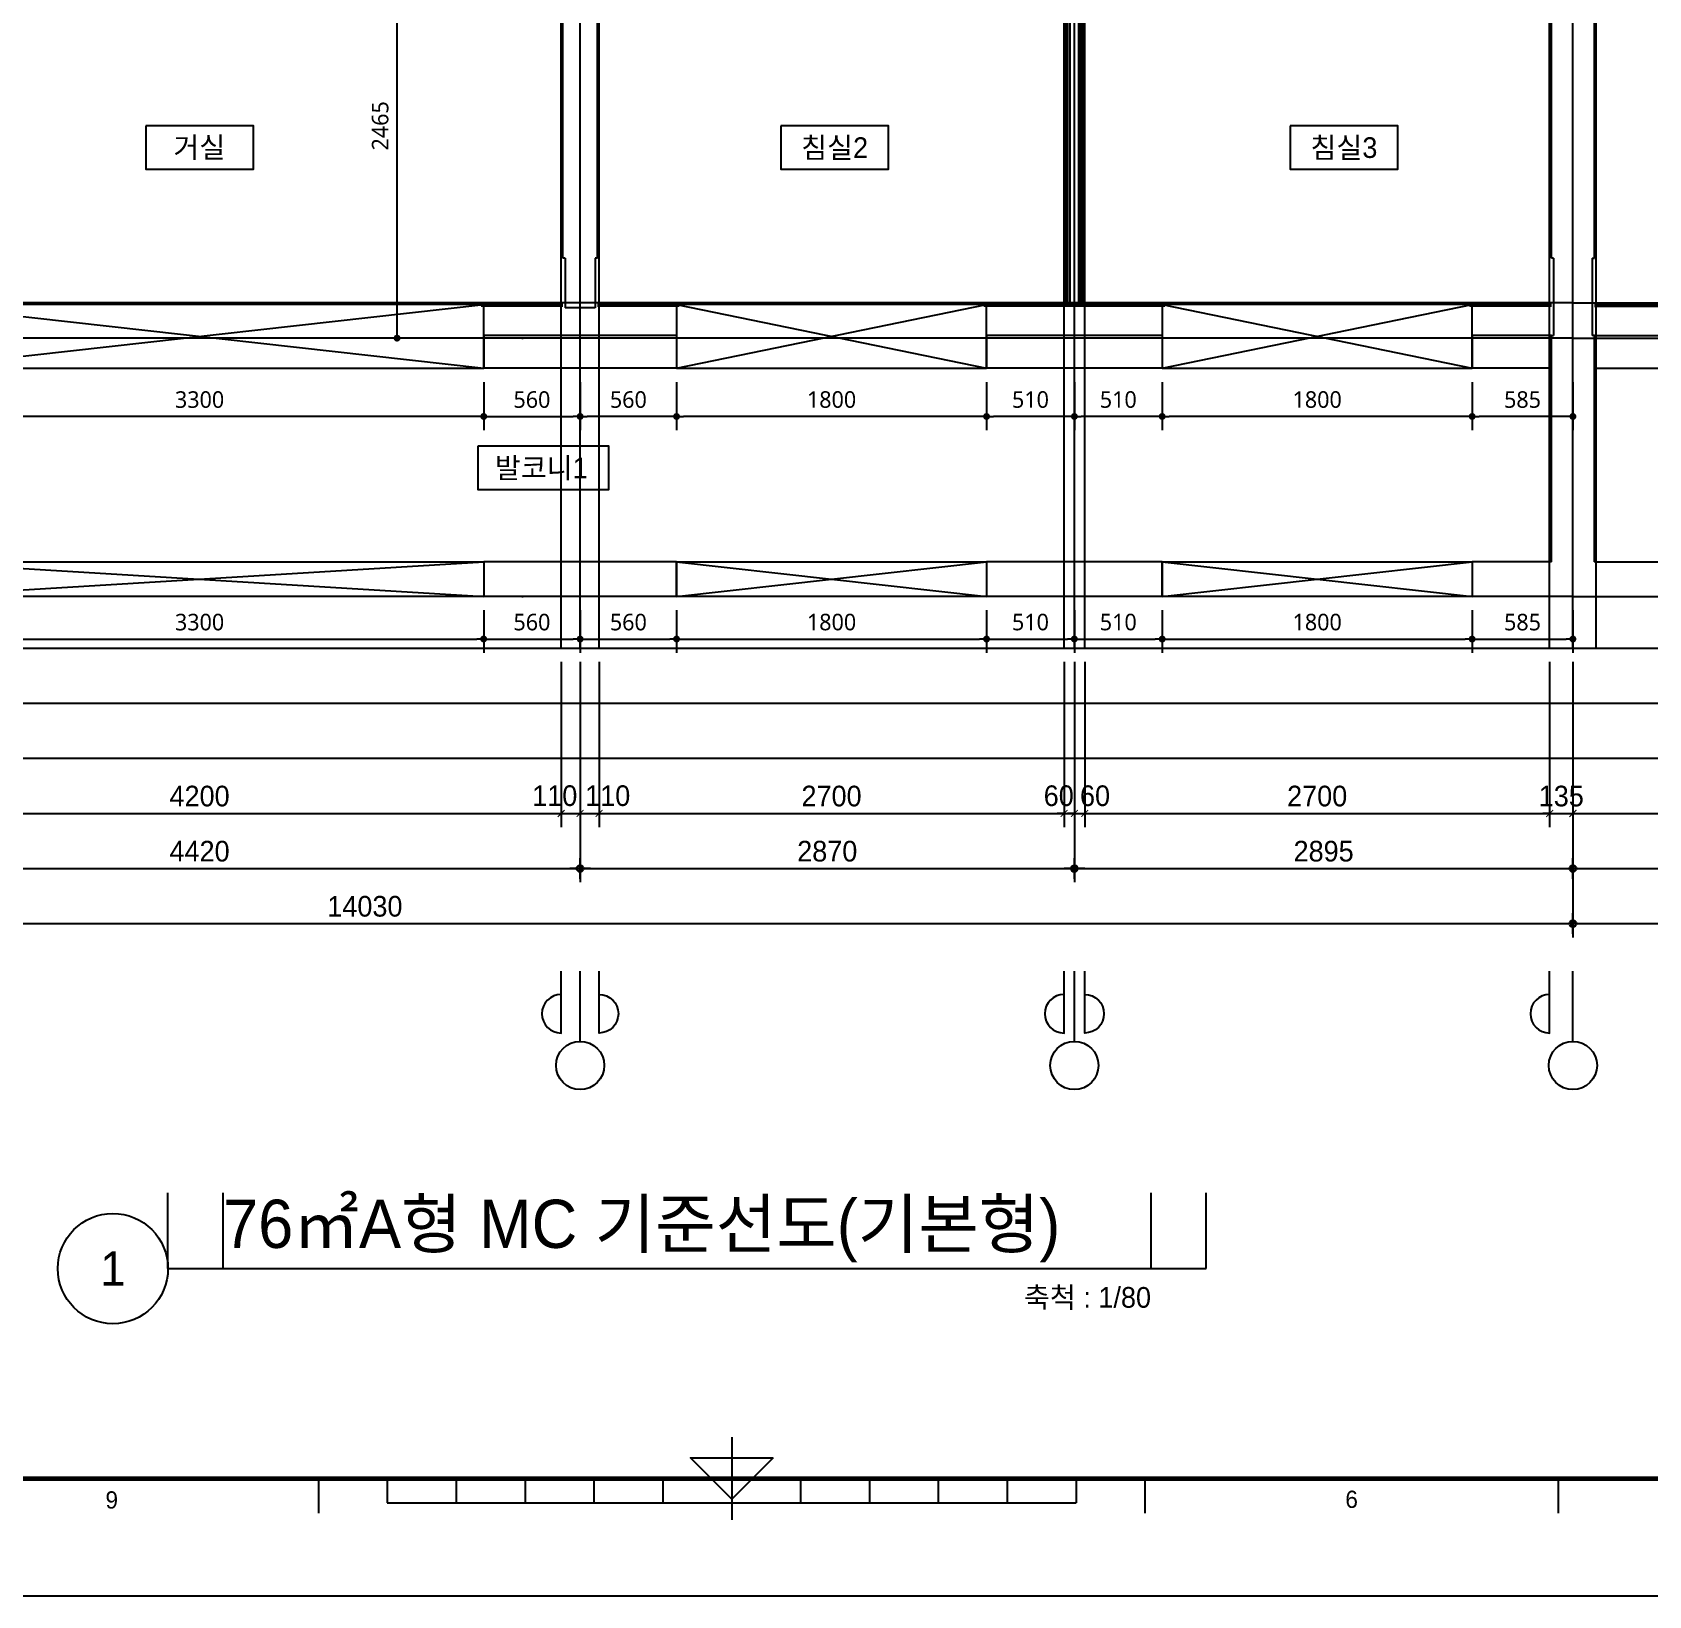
# Model space of a CAD drawing. Header units: millimetres. Extents: x 0 to 92204, y -190080 to 23760.
# Drawn here: x 12779 to 22165, y 0 to 9078 of the extents above; entities that cross this region are included whole.
import ezdxf
from ezdxf.enums import TextEntityAlignment as Align
from ezdxf.xclip import XClip

# ---------------------------------------------------------------- set-up
doc = ezdxf.new("R2010")
doc.units = ezdxf.units.MM
doc.header["$LTSCALE"] = 100
doc.header["$XCLIPFRAME"] = 0
doc.linetypes.add('AUDIT_D_220706163347-0', pattern=[0])
doc.linetypes.add('CEN', pattern=[62, 60, -1, 0, -1])
doc.layers.get('defpoints').update_dxf_attribs({"color": 139})
for name, color, linetype in [('A-치수', 7, 'AUDIT_D_220706163347-0'), ('AA-BORD-FORM', 7, 'Continuous'), ('AA-BORD-TEXT', 3, 'Continuous'), ('AA-XXXX-DIMS', 7, 'Continuous'), ('AA-XXXX-SYMB', 7, 'Continuous'), ('AA-XXXX-TEXT', 3, 'Continuous'), ('CEN_CON', 1, 'CEN'), ('CEN_WALL', 12, 'CEN'), ('CONC', 2, 'Continuous'), ('DIM', 7, 'AUDIT_D_220706163347-0'), ('ELE3_CON', 7, 'Continuous'), ('MC', 135, 'Continuous'), ('WAL', 3, 'Continuous'), ('WAL_DRY', 7, 'Continuous'), ('실명', 3, 'AUDIT_D_220706163347-0'), ('실명박스', 7, 'AUDIT_D_220706163347-0'), ('창호-open', 4, 'Continuous')]:
    doc.layers.add(name, color=color, linetype=linetype)
doc.layers.add('Defpoint', color=135, linetype='Continuous', plot=False)
doc.styles.add('HAUD01', font='Dotum.ttf')
doc.styles.add('맑은 고딕', font='malgun.ttf')
doc.styles.add('맑은고딕', font='malgun.ttf', dxfattribs={"width": 0.9})
doc.dimstyles.new('DIM_40', dxfattribs={"dimscale": 40, "dimtxt": 3, "dimasz": 1, "dimexe": 2, "dimexo": 2, "dimgap": 1, "dimtad": 1, "dimdec": 0, "dimzin": 0, "dimdsep": 46, "dimtxsty": '맑은고딕', "dimblk1": 'DIMDOT', "dimblk2": 'DIMDOT', "dimsah": 1, "dimcen": 0.09, "dimdle": 2, "dimclrd": 7, "dimclre": 7, "dimclrt": 3, "dimadec": 0, "dimazin": 0, "dimtfac": 1, "dimtdec": 0, "dimtix": 1, "dimtmove": 2, "dimatfit": 3, "dimldrblk": 'DIMDOT', "dimfxl": 2, "dimtolj": 1, "dimtzin": 0, "dimarcsym": 0})
doc.dimstyles.new('MCDIM_40', dxfattribs={"dimscale": 40, "dimtxt": 3, "dimasz": 1, "dimexe": 2, "dimexo": 2, "dimgap": 1, "dimtad": 1, "dimdec": 0, "dimzin": 0, "dimdsep": 46, "dimtxsty": '맑은고딕', "dimblk1": 'ARCHTICK', "dimblk2": 'ARCHTICK', "dimsah": 1, "dimcen": 0.09, "dimdle": 2, "dimclrd": 7, "dimclre": 7, "dimclrt": 3, "dimadec": 0, "dimazin": 0, "dimtfac": 1, "dimtdec": 0, "dimtix": 1, "dimtmove": 2, "dimatfit": 3, "dimldrblk": 'ARCHTICK', "dimfxl": 1, "dimtolj": 1, "dimtzin": 0, "dimarcsym": 0})
doc.dimstyles.new('NDIM40-in', dxfattribs={"dimscale": 40, "dimtxt": 2.4, "dimasz": 1, "dimexe": 2, "dimexo": 2, "dimgap": 1.2, "dimtad": 1, "dimdec": 0, "dimrnd": 0.25, "dimzin": 0, "dimdsep": 46, "dimtxsty": '맑은 고딕', "dimblk": 'DOT', "dimcen": 5, "dimclrd": 256, "dimclre": 256, "dimclrt": 3, "dimadec": 0, "dimazin": 0, "dimtfac": 1, "dimtdec": 0, "dimtix": 1, "dimtmove": 2, "dimatfit": 1, "dimldrblk": 'DIMDOT', "dimfxl": 0, "dimtolj": 1, "dimtzin": 0, "dimarcsym": 0})

# ---------------------------------------------------------------- blocks, each defined once
blk = doc.blocks.new('U-76A(기본)', base_point=(206307.1, 38575.4))
at = {"layer": 'CEN_CON'}
for p, q in [((206307.1, 38275.4), (206307.1, 45600.4)), ((212072.1, 38275.4), (212072.1, 42700.4)), ((206307.1, 38575.4), (220942.1, 38575.4))]:
    blk.add_line(p, q, dxfattribs=at)
at = {"layer": 'CEN_WALL'}
for p, q in [((209202.1, 38275.4), (209202.1, 42700.4)), ((206307.1, 40075.4), (216702.1, 40075.4))]:
    blk.add_line(p, q, dxfattribs=at)
at = {"layer": 'CONC'}
for p, q in [((211972.1, 40540.4), (211972.1, 42590.4)), ((212172.1, 40540.4), (212172.1, 42590.4)), ((206432.1, 40540.4), (206432.1, 42490.4)), ((206419.1, 40540.4), (206419.1, 40090.4)), ((206419.1, 40540.4), (206432.1, 40540.4)), ((211972.1, 40540.4), (211985.1, 40540.4)), ((211985.1, 40540.4), (211985.1, 40250.4)), ((212159.1, 40540.4), (212159.1, 40250.4)), ((212159.1, 40540.4), (212172.1, 40540.4)), ((211985.1, 40250.4), (212159.1, 40250.4)), ((206432.1, 40090.4), (206419.1, 40090.4)), ((206432.1, 38775.4), (206432.1, 40090.4)), ((206432.1, 38775.4), (206892.1, 38775.4)), ((206892.1, 38775.4), (206892.1, 38575.4)), ((208692.1, 38775.4), (209712.1, 38775.4)), ((208692.1, 38775.4), (208692.1, 38575.4)), ((209712.1, 38775.4), (209712.1, 38575.4)), ((211512.1, 38775.4), (212632.1, 38775.4)), ((211512.1, 38775.4), (211512.1, 38575.4)), ((212632.1, 38775.4), (212632.1, 38575.4)), ((206307.1, 38575.4), (206892.1, 38575.4)), ((208692.1, 38575.4), (209712.1, 38575.4)), ((211512.1, 38575.4), (212632.1, 38575.4))]:
    blk.add_line(p, q, dxfattribs=at)
at = {"layer": 'ELE3_CON'}
for p, q in [((208692.1, 38775.4), (206892.1, 38775.4)), ((211512.1, 38775.4), (209712.1, 38775.4)), ((215932.1, 38775.4), (212632.1, 38775.4))]:
    blk.add_line(p, q, dxfattribs=at)
at = {"layer": 'MC'}
for p, q in [((206442.1, 38275.4), (206442.1, 42840.4)), ((209142.1, 38275.4), (209142.1, 42700.4)), ((209262.1, 38275.4), (209262.1, 42700.4)), ((211962.1, 38275.4), (211962.1, 42700.4)), ((212182.1, 38275.4), (212182.1, 42700.4)), ((206307.1, 40280.4), (216702.1, 40280.4))]:
    blk.add_line(p, q, dxfattribs=at)
at = {"layer": 'WAL'}
for p, q in [((206432.1, 40090.4), (206892.1, 40090.4)), ((206892.1, 40090.4), (206892.1, 39900.4)), ((208692.1, 40090.4), (209712.1, 40090.4)), ((208692.1, 40090.4), (208692.1, 39900.4)), ((209712.1, 40090.4), (209712.1, 39900.4)), ((211512.1, 40090.4), (212632.1, 40090.4)), ((211512.1, 40090.4), (211512.1, 39900.4)), ((212632.1, 40090.4), (212632.1, 39900.4)), ((206432.1, 39900.4), (206892.1, 39900.4)), ((208692.1, 39900.4), (209712.1, 39900.4)), ((211512.1, 39900.4), (212632.1, 39900.4))]:
    blk.add_line(p, q, dxfattribs=at)
at = {"layer": 'WAL_DRY'}
for p, q in [((209152.1, 40270.4), (209152.1, 42590.4)), ((209164.6, 40270.4), (209164.6, 42577.9)), ((209177.1, 40270.4), (209177.1, 42565.4)), ((209227.1, 40270.4), (209227.1, 42565.4)), ((209239.6, 40270.4), (209239.6, 42577.9)), ((209252.1, 40270.4), (209252.1, 42590.4)), ((206432.1, 40270.4), (206907.1, 40270.4)), ((208677.1, 40270.4), (209727.1, 40270.4)), ((211497.1, 40270.4), (211972.1, 40270.4)), ((212172.1, 40270.4), (212647.1, 40270.4)), ((206432.1, 40260.4), (206907.1, 40260.4)), ((208677.1, 40260.4), (209727.1, 40260.4)), ((211497.1, 40260.4), (211972.1, 40260.4)), ((212172.1, 40260.4), (212647.1, 40260.4))]:
    blk.add_line(p, q, dxfattribs=at)
blk = doc.blocks.new('DIMDOT')
at = {"layer": 'AA-XXXX-DIMS'}
for p, q in [((-1.5, 0), (1.5, 0)), ((0, -1.5), (0, 1.5))]:
    blk.add_line(p, q, dxfattribs=at)
for radius in [0.5, 0.25]:
    blk.add_circle((0, 0), radius, dxfattribs=at)
blk = doc.blocks.new('*D2886')
at = {"layer": 'defpoints', "color": 0, "transparency": 16777216}
for p in [(7695, -18257.9), (21725, -18257.9), (21725, -19857.9)]:
    blk.add_point(p, dxfattribs=at)
at = {"layer": 'DIM', "color": 7, "lineweight": -2, "transparency": 16777216}
for p, q in [((7695, -18337.9), (7695, -19937.9)), ((21725, -18337.9), (21725, -19937.9)), ((7735, -19857.9), (21685, -19857.9))]:
    blk.add_line(p, q, dxfattribs=at)
at = {"layer": 'DIM', "color": 7, "lineweight": -2, "transparency": 16777216, "xscale": 40, "yscale": 40, "zscale": 40, "rotation": 180}
blk.add_blockref('DIMDOT', (7695, -19857.9), dxfattribs=at)
at = {"layer": 'DIM', "color": 7, "lineweight": -2, "transparency": 16777216, "xscale": 40, "yscale": 40, "zscale": 40}
blk.add_blockref('DIMDOT', (21725, -19857.9), dxfattribs=at)
at = {"layer": 'DIM', "color": 3, "transparency": 16777216, "insert": (14710, -19757.8), "char_height": 120, "attachment_point": 5, "style": 'HAUD01'}
blk.add_mtext('\\A1;14030', dxfattribs=at)
blk = doc.blocks.new('*D2888')
at = {"layer": 'defpoints', "color": 0, "transparency": 16777216}
for p in [(11540, -18257.9), (15960, -18257.9), (15960, -19537.9)]:
    blk.add_point(p, dxfattribs=at)
at = {"layer": 'DIM', "color": 7, "lineweight": -2, "transparency": 16777216}
for p, q in [((11540, -18337.9), (11540, -19617.9)), ((15960, -18337.9), (15960, -19617.9)), ((11580, -19537.9), (15920, -19537.9))]:
    blk.add_line(p, q, dxfattribs=at)
at = {"layer": 'DIM', "color": 7, "lineweight": -2, "transparency": 16777216, "xscale": 40, "yscale": 40, "zscale": 40, "rotation": 180}
blk.add_blockref('DIMDOT', (11540, -19537.9), dxfattribs=at)
at = {"layer": 'DIM', "color": 7, "lineweight": -2, "transparency": 16777216, "xscale": 40, "yscale": 40, "zscale": 40}
blk.add_blockref('DIMDOT', (15960, -19537.9), dxfattribs=at)
at = {"layer": 'DIM', "color": 3, "transparency": 16777216, "insert": (13750, -19437.8), "char_height": 120, "attachment_point": 5, "style": 'HAUD01'}
blk.add_mtext('\\A1;4420', dxfattribs=at)
blk = doc.blocks.new('*D2889')
at = {"layer": 'defpoints', "color": 0, "transparency": 16777216}
for p in [(15960, -18257.9), (18830, -18257.9), (18830, -19537.9)]:
    blk.add_point(p, dxfattribs=at)
at = {"layer": 'DIM', "color": 7, "lineweight": -2, "transparency": 16777216}
for p, q in [((15960, -18337.9), (15960, -19617.9)), ((18830, -18337.9), (18830, -19617.9)), ((16000, -19537.9), (18790, -19537.9))]:
    blk.add_line(p, q, dxfattribs=at)
at = {"layer": 'DIM', "color": 7, "lineweight": -2, "transparency": 16777216, "xscale": 40, "yscale": 40, "zscale": 40, "rotation": 180}
blk.add_blockref('DIMDOT', (15960, -19537.9), dxfattribs=at)
at = {"layer": 'DIM', "color": 7, "lineweight": -2, "transparency": 16777216, "xscale": 40, "yscale": 40, "zscale": 40}
blk.add_blockref('DIMDOT', (18830, -19537.9), dxfattribs=at)
at = {"layer": 'DIM', "color": 3, "transparency": 16777216, "insert": (17395, -19437.8), "char_height": 120, "attachment_point": 5, "style": 'HAUD01'}
blk.add_mtext('\\A1;2870', dxfattribs=at)
blk = doc.blocks.new('*D2890')
at = {"layer": 'defpoints', "color": 0, "transparency": 16777216}
for p in [(18830, -18257.9), (21725, -18257.9), (21725, -19537.9)]:
    blk.add_point(p, dxfattribs=at)
at = {"layer": 'DIM', "color": 7, "lineweight": -2, "transparency": 16777216}
for p, q in [((18830, -18337.9), (18830, -19617.9)), ((21725, -18337.9), (21725, -19617.9)), ((18870, -19537.9), (21685, -19537.9))]:
    blk.add_line(p, q, dxfattribs=at)
at = {"layer": 'DIM', "color": 7, "lineweight": -2, "transparency": 16777216, "xscale": 40, "yscale": 40, "zscale": 40, "rotation": 180}
blk.add_blockref('DIMDOT', (18830, -19537.9), dxfattribs=at)
at = {"layer": 'DIM', "color": 7, "lineweight": -2, "transparency": 16777216, "xscale": 40, "yscale": 40, "zscale": 40}
blk.add_blockref('DIMDOT', (21725, -19537.9), dxfattribs=at)
at = {"layer": 'DIM', "color": 3, "transparency": 16777216, "insert": (20277.5, -19437.8), "char_height": 120, "attachment_point": 5, "style": 'HAUD01'}
blk.add_mtext('\\A1;2895', dxfattribs=at)
blk = doc.blocks.new('_ArchTick')
at = {"color": 0, "linetype": 'ByBlock', "const_width": 0.15}
blk.add_lwpolyline([(-0.5, -0.5), (0.5, 0.5)], dxfattribs=at)
blk = doc.blocks.new('*D2895')
at = {"layer": 'defpoints', "color": 0, "transparency": 16777216}
for p in [(11650, -18257.9), (15850, -18257.9), (15850, -19217.9)]:
    blk.add_point(p, dxfattribs=at)
at = {"layer": 'DIM', "color": 7, "lineweight": -2, "transparency": 16777216}
for p, q in [((11650, -18337.9), (11650, -19297.9)), ((15850, -18337.9), (15850, -19297.9)), ((11570, -19217.9), (15930, -19217.9))]:
    blk.add_line(p, q, dxfattribs=at)
at = {"layer": 'DIM', "color": 7, "lineweight": -2, "transparency": 16777216, "xscale": 40, "yscale": 40, "zscale": 40, "rotation": 180}
blk.add_blockref('_ArchTick', (11650, -19217.9), dxfattribs=at)
at = {"layer": 'DIM', "color": 7, "lineweight": -2, "transparency": 16777216, "xscale": 40, "yscale": 40, "zscale": 40}
blk.add_blockref('_ArchTick', (15850, -19217.9), dxfattribs=at)
at = {"layer": 'DIM', "color": 3, "transparency": 16777216, "insert": (13750, -19117.8), "char_height": 120, "attachment_point": 5, "style": 'HAUD01'}
blk.add_mtext('\\A1;4200', dxfattribs=at)
blk = doc.blocks.new('*D2896')
at = {"layer": 'defpoints', "color": 0, "transparency": 16777216}
for p in [(15850, -18257.9), (15960, -18257.9), (15960, -19217.9)]:
    blk.add_point(p, dxfattribs=at)
at = {"layer": 'DIM', "color": 7, "lineweight": -2, "transparency": 16777216}
for p, q in [((15850, -18337.9), (15850, -19297.9)), ((15960, -18337.9), (15960, -19297.9)), ((15770, -19217.9), (16040, -19217.9))]:
    blk.add_line(p, q, dxfattribs=at)
at = {"layer": 'DIM', "color": 7, "lineweight": -2, "transparency": 16777216, "xscale": 40, "yscale": 40, "zscale": 40, "rotation": 180}
blk.add_blockref('_ArchTick', (15850, -19217.9), dxfattribs=at)
at = {"layer": 'DIM', "color": 7, "lineweight": -2, "transparency": 16777216, "xscale": 40, "yscale": 40, "zscale": 40}
blk.add_blockref('_ArchTick', (15960, -19217.9), dxfattribs=at)
at = {"layer": 'DIM', "color": 3, "transparency": 16777216, "insert": (15812.7, -19115.6), "char_height": 120, "attachment_point": 5, "style": 'HAUD01'}
blk.add_mtext('\\A1;110', dxfattribs=at)
blk = doc.blocks.new('*D2897')
at = {"layer": 'defpoints', "color": 0, "transparency": 16777216}
for p in [(15960, -18257.9), (16070, -18257.9), (16070, -19217.9)]:
    blk.add_point(p, dxfattribs=at)
at = {"layer": 'DIM', "color": 7, "lineweight": -2, "transparency": 16777216}
for p, q in [((15960, -18337.9), (15960, -19297.9)), ((16070, -18337.9), (16070, -19297.9)), ((15880, -19217.9), (16150, -19217.9))]:
    blk.add_line(p, q, dxfattribs=at)
at = {"layer": 'DIM', "color": 7, "lineweight": -2, "transparency": 16777216, "xscale": 40, "yscale": 40, "zscale": 40, "rotation": 180}
blk.add_blockref('_ArchTick', (15960, -19217.9), dxfattribs=at)
at = {"layer": 'DIM', "color": 7, "lineweight": -2, "transparency": 16777216, "xscale": 40, "yscale": 40, "zscale": 40}
blk.add_blockref('_ArchTick', (16070, -19217.9), dxfattribs=at)
at = {"layer": 'DIM', "color": 3, "transparency": 16777216, "insert": (16120.1, -19115.6), "char_height": 120, "attachment_point": 5, "style": 'HAUD01'}
blk.add_mtext('\\A1;110', dxfattribs=at)
blk = doc.blocks.new('*D2898')
at = {"layer": 'defpoints', "color": 0, "transparency": 16777216}
for p in [(16070, -18257.9), (18770, -18257.9), (18770, -19217.9)]:
    blk.add_point(p, dxfattribs=at)
at = {"layer": 'DIM', "color": 7, "lineweight": -2, "transparency": 16777216}
for p, q in [((16070, -18337.9), (16070, -19297.9)), ((18770, -18337.9), (18770, -19297.9)), ((15990, -19217.9), (18850, -19217.9))]:
    blk.add_line(p, q, dxfattribs=at)
at = {"layer": 'DIM', "color": 7, "lineweight": -2, "transparency": 16777216, "xscale": 40, "yscale": 40, "zscale": 40, "rotation": 180}
blk.add_blockref('_ArchTick', (16070, -19217.9), dxfattribs=at)
at = {"layer": 'DIM', "color": 7, "lineweight": -2, "transparency": 16777216, "xscale": 40, "yscale": 40, "zscale": 40}
blk.add_blockref('_ArchTick', (18770, -19217.9), dxfattribs=at)
at = {"layer": 'DIM', "color": 3, "transparency": 16777216, "insert": (17420, -19117.8), "char_height": 120, "attachment_point": 5, "style": 'HAUD01'}
blk.add_mtext('\\A1;2700', dxfattribs=at)
blk = doc.blocks.new('*D2899')
at = {"layer": 'defpoints', "color": 0, "transparency": 16777216}
for p in [(18770, -18257.9), (18830, -18257.9), (18830, -19217.9)]:
    blk.add_point(p, dxfattribs=at)
at = {"layer": 'DIM', "color": 7, "lineweight": -2, "transparency": 16777216}
for p, q in [((18770, -18337.9), (18770, -19297.9)), ((18830, -18337.9), (18830, -19297.9)), ((18770, -19217.9), (18730, -19217.9)), ((18770, -19217.9), (18830, -19217.9)), ((18830, -19217.9), (18870, -19217.9))]:
    blk.add_line(p, q, dxfattribs=at)
at = {"layer": 'DIM', "color": 7, "lineweight": -2, "transparency": 16777216, "xscale": 40, "yscale": 40, "zscale": 40}
blk.add_blockref('_ArchTick', (18770, -19217.9), dxfattribs=at)
at = {"layer": 'DIM', "color": 7, "lineweight": -2, "transparency": 16777216, "xscale": 40, "yscale": 40, "zscale": 40, "rotation": 180}
blk.add_blockref('_ArchTick', (18830, -19217.9), dxfattribs=at)
at = {"layer": 'DIM', "color": 3, "transparency": 16777216, "insert": (18739.3, -19115.9), "char_height": 120, "attachment_point": 5, "style": 'HAUD01'}
blk.add_mtext('\\A1;60', dxfattribs=at)
blk = doc.blocks.new('*D2900')
at = {"layer": 'defpoints', "color": 0, "transparency": 16777216}
for p in [(18830, -18257.9), (18890, -18257.9), (18890, -19217.9)]:
    blk.add_point(p, dxfattribs=at)
at = {"layer": 'DIM', "color": 7, "lineweight": -2, "transparency": 16777216}
for p, q in [((18830, -18337.9), (18830, -19297.9)), ((18890, -18337.9), (18890, -19297.9)), ((18830, -19217.9), (18790, -19217.9)), ((18830, -19217.9), (18890, -19217.9)), ((18890, -19217.9), (18930, -19217.9))]:
    blk.add_line(p, q, dxfattribs=at)
at = {"layer": 'DIM', "color": 7, "lineweight": -2, "transparency": 16777216, "xscale": 40, "yscale": 40, "zscale": 40}
blk.add_blockref('_ArchTick', (18830, -19217.9), dxfattribs=at)
at = {"layer": 'DIM', "color": 7, "lineweight": -2, "transparency": 16777216, "xscale": 40, "yscale": 40, "zscale": 40, "rotation": 180}
blk.add_blockref('_ArchTick', (18890, -19217.9), dxfattribs=at)
at = {"layer": 'DIM', "color": 3, "transparency": 16777216, "insert": (18950.1, -19115.9), "char_height": 120, "attachment_point": 5, "style": 'HAUD01'}
blk.add_mtext('\\A1;60', dxfattribs=at)
blk = doc.blocks.new('*D2901')
at = {"layer": 'defpoints', "color": 0, "transparency": 16777216}
for p in [(18890, -18257.9), (21590, -18257.9), (21590, -19217.9)]:
    blk.add_point(p, dxfattribs=at)
at = {"layer": 'DIM', "color": 7, "lineweight": -2, "transparency": 16777216}
for p, q in [((18890, -18337.9), (18890, -19297.9)), ((21590, -18337.9), (21590, -19297.9)), ((18810, -19217.9), (21670, -19217.9))]:
    blk.add_line(p, q, dxfattribs=at)
at = {"layer": 'DIM', "color": 7, "lineweight": -2, "transparency": 16777216, "xscale": 40, "yscale": 40, "zscale": 40, "rotation": 180}
blk.add_blockref('_ArchTick', (18890, -19217.9), dxfattribs=at)
at = {"layer": 'DIM', "color": 7, "lineweight": -2, "transparency": 16777216, "xscale": 40, "yscale": 40, "zscale": 40}
blk.add_blockref('_ArchTick', (21590, -19217.9), dxfattribs=at)
at = {"layer": 'DIM', "color": 3, "transparency": 16777216, "insert": (20240, -19117.8), "char_height": 120, "attachment_point": 5, "style": 'HAUD01'}
blk.add_mtext('\\A1;2700', dxfattribs=at)
blk = doc.blocks.new('*D2902')
at = {"layer": 'defpoints', "color": 0, "transparency": 16777216}
for p in [(21590, -18257.9), (21725, -18257.9), (21725, -19217.9)]:
    blk.add_point(p, dxfattribs=at)
at = {"layer": 'DIM', "color": 7, "lineweight": -2, "transparency": 16777216}
for p, q in [((21590, -18337.9), (21590, -19297.9)), ((21725, -18337.9), (21725, -19297.9)), ((21590, -19217.9), (21550, -19217.9)), ((21590, -19217.9), (21725, -19217.9)), ((21725, -19217.9), (21765, -19217.9))]:
    blk.add_line(p, q, dxfattribs=at)
at = {"layer": 'DIM', "color": 7, "lineweight": -2, "transparency": 16777216, "xscale": 40, "yscale": 40, "zscale": 40}
blk.add_blockref('_ArchTick', (21590, -19217.9), dxfattribs=at)
at = {"layer": 'DIM', "color": 7, "lineweight": -2, "transparency": 16777216, "xscale": 40, "yscale": 40, "zscale": 40, "rotation": 180}
blk.add_blockref('_ArchTick', (21725, -19217.9), dxfattribs=at)
at = {"layer": 'DIM', "color": 3, "transparency": 16777216, "insert": (21657.5, -19117.8), "char_height": 120, "attachment_point": 5, "style": 'HAUD01'}
blk.add_mtext('\\A1;135', dxfattribs=at)
blk = doc.blocks.new('중심')
at = {"layer": 'DIM'}
blk.add_line((-350, 0), (0, 0), dxfattribs=at)
blk.add_circle((-470, 0), 120, dxfattribs=at)
blk = doc.blocks.new('XR-FORM 청주월명')
at = {"layer": 'AA-BORD-FORM', "color": 2}
for p, q in [((421, 23), (421, 11)), ((361, 17), (361, 12)), ((371, 17), (371, 13.5)), ((381, 17), (381, 13.5)), ((391, 17), (391, 13.5)), ((401, 17), (401, 13.5)), ((411, 17), (411, 13.5)), ((431, 17), (431, 13.5)), ((441, 17), (441, 13.5)), ((451, 17), (451, 13.5)), ((461, 17), (461, 13.5)), ((471, 17), (471, 13.5)), ((481, 17), (481, 12)), ((541, 17), (541, 12)), ((371, 13.5), (471, 13.5))]:
    blk.add_line(p, q, dxfattribs=at)
at = {"layer": 'AA-BORD-FORM', "color": 1}
blk.add_lwpolyline([(0, 0), (841, 0), (841, 594), (0, 594)], close=True, dxfattribs=at)
at = {"layer": 'AA-BORD-FORM', "color": 2, "const_width": 0.682}
blk.add_lwpolyline([(21, 17), (21, 577), (821, 577), (821, 17)], close=True, dxfattribs=at)
at = {"layer": 'AA-BORD-FORM', "color": 2}
blk.add_lwpolyline([(427, 20), (421, 14), (415, 20)], close=True, dxfattribs=at)
at = {"layer": 'AA-BORD-TEXT', "color": 7, "style": 'HAUD01'}
for s, p in [('9', (331, 13.9)), ('6', (511, 13.99))]:
    blk.add_text(s, height=2.5, dxfattribs=at).set_placement(p, align=Align.MIDDLE_CENTER)
blk = doc.blocks.new('_Dot')
at = {"color": 0, "linetype": 'ByBlock', "lineweight": -2}
blk.add_line((-0.5, 0), (-1, 0), dxfattribs=at)
at = {"color": 0, "linetype": 'ByBlock', "const_width": 0.5}
blk.add_lwpolyline([(-0.25, 0, 1), (0.25, 0, 1)], format="xyb", close=True, dxfattribs=at)
blk = doc.blocks.new('*D74')
at = {"layer": 'defpoints', "color": 0, "transparency": 16777216}
for p in [(12100, 5802.1), (15400, 5802.1), (15400, 5554.8)]:
    blk.add_point(p, dxfattribs=at)
at = {"layer": 'DIM', "lineweight": -2, "transparency": 16777216}
for p, q in [((12100, 5722.1), (12100, 5474.8)), ((15400, 5722.1), (15400, 5474.8)), ((12140, 5554.8), (15360, 5554.8))]:
    blk.add_line(p, q, dxfattribs=at)
at = {"layer": 'DIM', "lineweight": -2, "transparency": 16777216, "xscale": 40, "yscale": 40, "zscale": 40}
for p, rotation in [((12100, 5554.8), 179.9999999999417), ((15400, 5554.8), 359.9999999999417)]:
    blk.add_blockref('_Dot', p, dxfattribs=dict(at, rotation=rotation))
at = {"layer": 'DIM', "color": 3, "transparency": 16777216, "insert": (13750, 5652.4), "char_height": 96, "attachment_point": 5, "style": '맑은 고딕'}
blk.add_mtext('\\A1;3300', dxfattribs=at)
blk = doc.blocks.new('*D75')
at = {"layer": 'defpoints', "color": 0, "transparency": 16777216}
for p in [(15400, 5802.1), (15960, 5802.1), (15960, 5554.8)]:
    blk.add_point(p, dxfattribs=at)
at = {"layer": 'DIM', "lineweight": -2, "transparency": 16777216}
for p, q in [((15400, 5722.1), (15400, 5474.8)), ((15960, 5722.1), (15960, 5474.8)), ((15440, 5554.8), (15920, 5554.8))]:
    blk.add_line(p, q, dxfattribs=at)
at = {"layer": 'DIM', "lineweight": -2, "transparency": 16777216, "xscale": 40, "yscale": 40, "zscale": 40}
for p, rotation in [((15400, 5554.8), 179.9999999999417), ((15960, 5554.8), 359.9999999999417)]:
    blk.add_blockref('_Dot', p, dxfattribs=dict(at, rotation=rotation))
at = {"layer": 'DIM', "color": 3, "transparency": 16777216, "insert": (15680, 5652.4), "char_height": 96, "attachment_point": 5, "style": '맑은 고딕'}
blk.add_mtext('\\A1;560', dxfattribs=at)
blk = doc.blocks.new('*D76')
at = {"layer": 'defpoints', "color": 0, "transparency": 16777216}
for p in [(15960, 5802.1), (16520, 5802.1), (16520, 5554.8)]:
    blk.add_point(p, dxfattribs=at)
at = {"layer": 'DIM', "lineweight": -2, "transparency": 16777216}
for p, q in [((15960, 5722.1), (15960, 5474.8)), ((16520, 5722.1), (16520, 5474.8)), ((16000, 5554.8), (16480, 5554.8))]:
    blk.add_line(p, q, dxfattribs=at)
at = {"layer": 'DIM', "lineweight": -2, "transparency": 16777216, "xscale": 40, "yscale": 40, "zscale": 40}
for p, rotation in [((15960, 5554.8), 179.9999999999417), ((16520, 5554.8), 359.9999999999417)]:
    blk.add_blockref('_Dot', p, dxfattribs=dict(at, rotation=rotation))
at = {"layer": 'DIM', "color": 3, "transparency": 16777216, "insert": (16240, 5652.4), "char_height": 96, "attachment_point": 5, "style": '맑은 고딕'}
blk.add_mtext('\\A1;560', dxfattribs=at)
blk = doc.blocks.new('*D77')
at = {"layer": 'defpoints', "color": 0, "transparency": 16777216}
for p in [(16520, 5802.1), (18320, 5802.1), (18320, 5554.8)]:
    blk.add_point(p, dxfattribs=at)
at = {"layer": 'DIM', "lineweight": -2, "transparency": 16777216}
for p, q in [((16520, 5722.1), (16520, 5474.8)), ((18320, 5722.1), (18320, 5474.8)), ((16560, 5554.8), (18280, 5554.8))]:
    blk.add_line(p, q, dxfattribs=at)
at = {"layer": 'DIM', "lineweight": -2, "transparency": 16777216, "xscale": 40, "yscale": 40, "zscale": 40}
for p, rotation in [((16520, 5554.8), 179.9999999999417), ((18320, 5554.8), 359.9999999999417)]:
    blk.add_blockref('_Dot', p, dxfattribs=dict(at, rotation=rotation))
at = {"layer": 'DIM', "color": 3, "transparency": 16777216, "insert": (17420, 5652.7), "char_height": 96, "attachment_point": 5, "style": '맑은 고딕'}
blk.add_mtext('\\A1;1800', dxfattribs=at)
blk = doc.blocks.new('*D78')
at = {"layer": 'defpoints', "color": 0, "transparency": 16777216}
for p in [(18320, 5802.1), (18830, 5802.1), (18830, 5554.8)]:
    blk.add_point(p, dxfattribs=at)
at = {"layer": 'DIM', "lineweight": -2, "transparency": 16777216}
for p, q in [((18320, 5722.1), (18320, 5474.8)), ((18830, 5722.1), (18830, 5474.8)), ((18360, 5554.8), (18790, 5554.8))]:
    blk.add_line(p, q, dxfattribs=at)
at = {"layer": 'DIM', "lineweight": -2, "transparency": 16777216, "xscale": 40, "yscale": 40, "zscale": 40}
for p, rotation in [((18320, 5554.8), 179.9999999999417), ((18830, 5554.8), 359.9999999999417)]:
    blk.add_blockref('_Dot', p, dxfattribs=dict(at, rotation=rotation))
at = {"layer": 'DIM', "color": 3, "transparency": 16777216, "insert": (18575, 5652.7), "char_height": 96, "attachment_point": 5, "style": '맑은 고딕'}
blk.add_mtext('\\A1;510', dxfattribs=at)
blk = doc.blocks.new('*D79')
at = {"layer": 'defpoints', "color": 0, "transparency": 16777216}
for p in [(18830, 5802.1), (19340, 5802.1), (19340, 5554.8)]:
    blk.add_point(p, dxfattribs=at)
at = {"layer": 'DIM', "lineweight": -2, "transparency": 16777216}
for p, q in [((18830, 5722.1), (18830, 5474.8)), ((19340, 5722.1), (19340, 5474.8)), ((18870, 5554.8), (19300, 5554.8))]:
    blk.add_line(p, q, dxfattribs=at)
at = {"layer": 'DIM', "lineweight": -2, "transparency": 16777216, "xscale": 40, "yscale": 40, "zscale": 40}
for p, rotation in [((18830, 5554.8), 179.9999999999417), ((19340, 5554.8), 359.9999999999417)]:
    blk.add_blockref('_Dot', p, dxfattribs=dict(at, rotation=rotation))
at = {"layer": 'DIM', "color": 3, "transparency": 16777216, "insert": (19085, 5652.7), "char_height": 96, "attachment_point": 5, "style": '맑은 고딕'}
blk.add_mtext('\\A1;510', dxfattribs=at)
blk = doc.blocks.new('*D80')
at = {"layer": 'defpoints', "color": 0, "transparency": 16777216}
for p in [(19340, 5802.1), (21140, 5802.1), (21140, 5554.8)]:
    blk.add_point(p, dxfattribs=at)
at = {"layer": 'DIM', "lineweight": -2, "transparency": 16777216}
for p, q in [((19340, 5722.1), (19340, 5474.8)), ((21140, 5722.1), (21140, 5474.8)), ((19380, 5554.8), (21100, 5554.8))]:
    blk.add_line(p, q, dxfattribs=at)
at = {"layer": 'DIM', "lineweight": -2, "transparency": 16777216, "xscale": 40, "yscale": 40, "zscale": 40}
for p, rotation in [((19340, 5554.8), 179.9999999999417), ((21140, 5554.8), 359.9999999999417)]:
    blk.add_blockref('_Dot', p, dxfattribs=dict(at, rotation=rotation))
at = {"layer": 'DIM', "color": 3, "transparency": 16777216, "insert": (20240, 5652.7), "char_height": 96, "attachment_point": 5, "style": '맑은 고딕'}
blk.add_mtext('\\A1;1800', dxfattribs=at)
blk = doc.blocks.new('*D81')
at = {"layer": 'defpoints', "color": 0, "transparency": 16777216}
for p in [(21140, 5802.1), (21725, 5802.1), (21725, 5554.8)]:
    blk.add_point(p, dxfattribs=at)
at = {"layer": 'DIM', "lineweight": -2, "transparency": 16777216}
for p, q in [((21140, 5722.1), (21140, 5474.8)), ((21725, 5722.1), (21725, 5474.8)), ((21180, 5554.8), (21685, 5554.8))]:
    blk.add_line(p, q, dxfattribs=at)
at = {"layer": 'DIM', "lineweight": -2, "transparency": 16777216, "xscale": 40, "yscale": 40, "zscale": 40}
for p, rotation in [((21140, 5554.8), 179.9999999999417), ((21725, 5554.8), 359.9999999999417)]:
    blk.add_blockref('_Dot', p, dxfattribs=dict(at, rotation=rotation))
at = {"layer": 'DIM', "color": 3, "transparency": 16777216, "insert": (21432.5, 5652.4), "char_height": 96, "attachment_point": 5, "style": '맑은 고딕'}
blk.add_mtext('\\A1;585', dxfattribs=at)
blk = doc.blocks.new('*D82')
at = {"layer": 'defpoints', "color": 0, "transparency": 16777216}
for p in [(21140, 7127.1), (21725, 7127.1), (21140, 6847.1)]:
    blk.add_point(p, dxfattribs=at)
at = {"layer": 'DIM', "lineweight": -2, "transparency": 16777216}
for p, q in [((21140, 7047.1), (21140, 6767.1)), ((21725, 7047.1), (21725, 6767.1)), ((21685, 6847.1), (21180, 6847.1))]:
    blk.add_line(p, q, dxfattribs=at)
at = {"layer": 'DIM', "lineweight": -2, "transparency": 16777216, "xscale": 40, "yscale": 40, "zscale": 40}
for p, rotation in [((21140, 6847.1), 180.0000022961101), ((21725, 6847.1), 2.296110181987387e-06)]:
    blk.add_blockref('_Dot', p, dxfattribs=dict(at, rotation=rotation))
at = {"layer": 'DIM', "color": 3, "transparency": 16777216, "insert": (21432.5, 6944.7), "char_height": 96, "attachment_point": 5, "rotation": 0, "style": '맑은 고딕'}
blk.add_mtext('\\A1;585', dxfattribs=at)
blk = doc.blocks.new('*D83')
at = {"layer": 'defpoints', "color": 0, "transparency": 16777216}
for p in [(19340, 7127.1), (21140, 7127.1), (19340, 6847.1)]:
    blk.add_point(p, dxfattribs=at)
at = {"layer": 'DIM', "lineweight": -2, "transparency": 16777216}
for p, q in [((19340, 7047.1), (19340, 6767.1)), ((21140, 7047.1), (21140, 6767.1)), ((21100, 6847.1), (19380, 6847.1))]:
    blk.add_line(p, q, dxfattribs=at)
at = {"layer": 'DIM', "lineweight": -2, "transparency": 16777216, "xscale": 40, "yscale": 40, "zscale": 40}
for p, rotation in [((19340, 6847.1), 180.0000022961101), ((21140, 6847.1), 2.296110181987387e-06)]:
    blk.add_blockref('_Dot', p, dxfattribs=dict(at, rotation=rotation))
at = {"layer": 'DIM', "color": 3, "transparency": 16777216, "insert": (20240, 6944.9), "char_height": 96, "attachment_point": 5, "rotation": 0, "style": '맑은 고딕'}
blk.add_mtext('\\A1;1800', dxfattribs=at)
blk = doc.blocks.new('*D84')
at = {"layer": 'defpoints', "color": 0, "transparency": 16777216}
for p in [(18830, 7127.1), (19340, 7127.1), (18830, 6847.1)]:
    blk.add_point(p, dxfattribs=at)
at = {"layer": 'DIM', "lineweight": -2, "transparency": 16777216}
for p, q in [((18830, 7047.1), (18830, 6767.1)), ((19340, 7047.1), (19340, 6767.1)), ((19300, 6847.1), (18870, 6847.1))]:
    blk.add_line(p, q, dxfattribs=at)
at = {"layer": 'DIM', "lineweight": -2, "transparency": 16777216, "xscale": 40, "yscale": 40, "zscale": 40}
for p, rotation in [((18830, 6847.1), 180.0000022961101), ((19340, 6847.1), 2.296110181987387e-06)]:
    blk.add_blockref('_Dot', p, dxfattribs=dict(at, rotation=rotation))
at = {"layer": 'DIM', "color": 3, "transparency": 16777216, "insert": (19085, 6944.9), "char_height": 96, "attachment_point": 5, "rotation": 0, "style": '맑은 고딕'}
blk.add_mtext('\\A1;510', dxfattribs=at)
blk = doc.blocks.new('*D85')
at = {"layer": 'defpoints', "color": 0, "transparency": 16777216}
for p in [(18320, 7127.1), (18830, 7127.1), (18320, 6847.1)]:
    blk.add_point(p, dxfattribs=at)
at = {"layer": 'DIM', "lineweight": -2, "transparency": 16777216}
for p, q in [((18320, 7047.1), (18320, 6767.1)), ((18830, 7047.1), (18830, 6767.1)), ((18790, 6847.1), (18360, 6847.1))]:
    blk.add_line(p, q, dxfattribs=at)
at = {"layer": 'DIM', "lineweight": -2, "transparency": 16777216, "xscale": 40, "yscale": 40, "zscale": 40}
for p, rotation in [((18320, 6847.1), 180.0000022961101), ((18830, 6847.1), 2.296110181987387e-06)]:
    blk.add_blockref('_Dot', p, dxfattribs=dict(at, rotation=rotation))
at = {"layer": 'DIM', "color": 3, "transparency": 16777216, "insert": (18575, 6944.9), "char_height": 96, "attachment_point": 5, "rotation": 0, "style": '맑은 고딕'}
blk.add_mtext('\\A1;510', dxfattribs=at)
blk = doc.blocks.new('*D86')
at = {"layer": 'defpoints', "color": 0, "transparency": 16777216}
for p in [(16520, 7127.1), (18320, 7127.1), (16520, 6847.1)]:
    blk.add_point(p, dxfattribs=at)
at = {"layer": 'DIM', "lineweight": -2, "transparency": 16777216}
for p, q in [((16520, 7047.1), (16520, 6767.1)), ((18320, 7047.1), (18320, 6767.1)), ((18280, 6847.1), (16560, 6847.1))]:
    blk.add_line(p, q, dxfattribs=at)
at = {"layer": 'DIM', "lineweight": -2, "transparency": 16777216, "xscale": 40, "yscale": 40, "zscale": 40}
for p, rotation in [((16520, 6847.1), 180.0000022961101), ((18320, 6847.1), 2.296110181987387e-06)]:
    blk.add_blockref('_Dot', p, dxfattribs=dict(at, rotation=rotation))
at = {"layer": 'DIM', "color": 3, "transparency": 16777216, "insert": (17420, 6944.9), "char_height": 96, "attachment_point": 5, "rotation": 0, "style": '맑은 고딕'}
blk.add_mtext('\\A1;1800', dxfattribs=at)
blk = doc.blocks.new('*D87')
at = {"layer": 'defpoints', "color": 0, "transparency": 16777216}
for p in [(15960, 7127.1), (16520, 7127.1), (15960, 6847.1)]:
    blk.add_point(p, dxfattribs=at)
at = {"layer": 'DIM', "lineweight": -2, "transparency": 16777216}
for p, q in [((15960, 7047.1), (15960, 6767.1)), ((16520, 7047.1), (16520, 6767.1)), ((16480, 6847.1), (16000, 6847.1))]:
    blk.add_line(p, q, dxfattribs=at)
at = {"layer": 'DIM', "lineweight": -2, "transparency": 16777216, "xscale": 40, "yscale": 40, "zscale": 40}
for p, rotation in [((15960, 6847.1), 180.0000022961101), ((16520, 6847.1), 2.296110181987387e-06)]:
    blk.add_blockref('_Dot', p, dxfattribs=dict(at, rotation=rotation))
at = {"layer": 'DIM', "color": 3, "transparency": 16777216, "insert": (16240, 6944.7), "char_height": 96, "attachment_point": 5, "rotation": 0, "style": '맑은 고딕'}
blk.add_mtext('\\A1;560', dxfattribs=at)
blk = doc.blocks.new('*D88')
at = {"layer": 'defpoints', "color": 0, "transparency": 16777216}
for p in [(12100, 7127.1), (15400, 7127.1), (12100, 6847.1)]:
    blk.add_point(p, dxfattribs=at)
at = {"layer": 'DIM', "lineweight": -2, "transparency": 16777216}
for p, q in [((12100, 7047.1), (12100, 6767.1)), ((15400, 7047.1), (15400, 6767.1)), ((15360, 6847.1), (12140, 6847.1))]:
    blk.add_line(p, q, dxfattribs=at)
at = {"layer": 'DIM', "lineweight": -2, "transparency": 16777216, "xscale": 40, "yscale": 40, "zscale": 40}
for p, rotation in [((12100, 6847.1), 180.0000022961101), ((15400, 6847.1), 2.296110181987387e-06)]:
    blk.add_blockref('_Dot', p, dxfattribs=dict(at, rotation=rotation))
at = {"layer": 'DIM', "color": 3, "transparency": 16777216, "insert": (13750, 6944.7), "char_height": 96, "attachment_point": 5, "rotation": 0, "style": '맑은 고딕'}
blk.add_mtext('\\A1;3300', dxfattribs=at)
blk = doc.blocks.new('*D93')
at = {"layer": 'defpoints', "color": 0, "transparency": 16777216}
for p in [(15400, 7127.1), (15960, 7127.1), (15960, 6847.1)]:
    blk.add_point(p, dxfattribs=at)
at = {"layer": 'DIM', "lineweight": -2, "transparency": 16777216}
for p, q in [((15400, 7047.1), (15400, 6767.1)), ((15960, 7047.1), (15960, 6767.1)), ((15440, 6847.1), (15920, 6847.1))]:
    blk.add_line(p, q, dxfattribs=at)
at = {"layer": 'DIM', "lineweight": -2, "transparency": 16777216, "xscale": 40, "yscale": 40, "zscale": 40, "rotation": 180}
blk.add_blockref('_Dot', (15400, 6847.1), dxfattribs=at)
at = {"layer": 'DIM', "lineweight": -2, "transparency": 16777216, "xscale": 40, "yscale": 40, "zscale": 40}
blk.add_blockref('_Dot', (15960, 6847.1), dxfattribs=at)
at = {"layer": 'DIM', "color": 3, "transparency": 16777216, "insert": (15680, 6944.7), "char_height": 96, "attachment_point": 5, "style": '맑은 고딕'}
blk.add_mtext('\\A1;560', dxfattribs=at)
blk = doc.blocks.new('*D121')
at = {"layer": 'defpoints', "color": 0, "transparency": 16777216}
for p in [(14896.7, 9767.1), (15850, 9767.1), (15850, 7302.1)]:
    blk.add_point(p, dxfattribs=at)
at = {"layer": 'DIM', "lineweight": -2, "transparency": 16777216}
for p, q in [((15770, 9767.1), (14816.7, 9767.1)), ((14896.7, 7342.1), (14896.7, 9727.1)), ((15770, 7302.1), (14816.7, 7302.1))]:
    blk.add_line(p, q, dxfattribs=at)
at = {"layer": 'DIM', "lineweight": -2, "transparency": 16777216, "xscale": 40, "yscale": 40, "zscale": 40}
for p, rotation in [((14896.7, 9767.1), 90), ((14896.7, 7302.1), 270)]:
    blk.add_blockref('_Dot', p, dxfattribs=dict(at, rotation=rotation))
at = {"layer": 'DIM', "color": 3, "transparency": 16777216, "insert": (14799.1, 8534.6), "char_height": 96, "attachment_point": 5, "rotation": 90, "style": '맑은 고딕'}
blk.add_mtext('\\A1;2465', dxfattribs=at)
blk = doc.blocks.new('DIM-1108')
at = {"layer": 'DIM'}
for points in [[(15850, -20269, 1), (15850, -20493), (15850, -20133)], [(16070, -20269, -1), (16070, -20493), (16070, -20133)], [(18770, -20269, 1), (18770, -20493), (18770, -20133)], [(18890, -20269, -1), (18890, -20493), (18890, -20133)], [(21590, -20269, 1), (21590, -20493), (21590, -20133)]]:
    blk.add_lwpolyline(points, format="xyb", dxfattribs=at)
at = {"layer": 'A-치수', "xscale": 1.166666666666675, "yscale": 1.166666666666675, "zscale": 1.166666666666675, "rotation": 90}
for p in [(15960, -20133), (18830, -20133), (21725, -20133)]:
    blk.add_blockref('중심', p, dxfattribs=at)
at = {"layer": 'DIM'}
for base, p1, p2, dimstyle, override, picture, middle in [((21725, -19857.9), (7695, -18257.9), (21725, -18257.9), 'DIM_40', {"dimscale": 40, "dimtxsty": 'HAUD01'}, '*D2886', (14710, -19757.8)), ((15960, -19537.9), (11540, -18257.9), (15960, -18257.9), 'DIM_40', {"dimscale": 40, "dimtxsty": 'HAUD01'}, '*D2888', (13750, -19437.8)), ((15850, -19217.9), (11650, -18257.9), (15850, -18257.9), 'MCDIM_40', {"dimtxsty": 'HAUD01'}, '*D2895', (13750, -19117.8)), ((18830, -19537.9), (15960, -18257.9), (18830, -18257.9), 'DIM_40', {"dimscale": 40, "dimtxsty": 'HAUD01'}, '*D2889', (17395, -19437.8)), ((18770, -19217.9), (16070, -18257.9), (18770, -18257.9), 'MCDIM_40', {"dimtxsty": 'HAUD01'}, '*D2898', (17420, -19117.8)), ((21725, -19537.9), (18830, -18257.9), (21725, -18257.9), 'DIM_40', {"dimscale": 40, "dimtxsty": 'HAUD01'}, '*D2890', (20277.5, -19437.8)), ((21590, -19217.9), (18890, -18257.9), (21590, -18257.9), 'MCDIM_40', {"dimtxsty": 'HAUD01'}, '*D2901', (20240, -19117.8)), ((21725, -19217.9), (21590, -18257.9), (21725, -18257.9), 'MCDIM_40', {"dimtxsty": 'HAUD01'}, '*D2902', (21657.5, -19117.8))]:
    dim = blk.add_linear_dim(base=base, p1=p1, p2=p2, angle=180, dimstyle=dimstyle, override=override, dxfattribs=at)
    dim.commit()
    dim.dimension.update_dxf_attribs({"geometry": picture, "text_midpoint": middle})
for base, p1, p2, picture, middle in [((15960, -19217.9), (15850, -18257.9), (15960, -18257.9), '*D2896', (15812.7, -19115.6)), ((16070, -19217.9), (15960, -18257.9), (16070, -18257.9), '*D2897', (16120.1, -19115.6)), ((18830, -19217.9), (18770, -18257.9), (18830, -18257.9), '*D2899', (18739.3, -19115.9)), ((18890, -19217.9), (18830, -18257.9), (18890, -18257.9), '*D2900', (18950.1, -19115.9))]:
    dim = blk.add_linear_dim(base=base, p1=p1, p2=p2, angle=180, dimstyle='MCDIM_40', override={"dimtxsty": 'HAUD01'}, dxfattribs=at)
    dim.commit()
    dim.dimension.update_dxf_attribs({"geometry": picture, "text_midpoint": middle, "dimtype": 128})

msp = doc.modelspace()

# ---------------------------------------------------------------- linework, layer by layer
at = {"layer": 'AA-XXXX-SYMB', "color": 3}
msp.add_line((13566.6, 1899.1), (19595.2, 1899.1), dxfattribs=at)
msp.add_circle((13246.6, 1899.1), 320, dxfattribs=at)
at = {"layer": 'Defpoint'}
for p, q in [((13566.6, 1899.1), (13566.6, 2339.1)), ((13886.6, 1899.1), (13886.6, 2339.1)), ((19275.2, 1899.1), (19275.2, 2339.1)), ((19595.2, 1899.1), (19595.2, 2339.1))]:
    msp.add_line(p, q, dxfattribs=at)
at = {"layer": 'defpoints'}
for points in [[(24657.2, 20477.1), (5490, 20477.1), (5490, 3902.1), (24657.2, 3902.1)], [(24337.2, 20157.1), (5810, 20157.1), (5810, 4222.1), (24337.2, 4222.1)], [(24017.2, 19837.1), (6130, 19837.1), (6130, 4542.1), (24017.2, 4542.1)], [(23697.2, 19517.1), (6450, 19517.1), (6450, 4862.1), (23697.2, 4862.1)], [(23377.2, 19197.1), (6770, 19197.1), (6770, 5182.1), (23377.2, 5182.1)], [(23057.2, 18877.1), (7090, 18877.1), (7090, 5502.1), (23057.2, 5502.1)]]:
    msp.add_lwpolyline(points, close=True, dxfattribs=at)
at = {"layer": '실명박스'}
for points in [[(13437.4, 8533.9), (13437.4, 8283.9), (14062.7, 8283.9), (14062.7, 8533.9)], [(17126.3, 8533.9), (17126.3, 8283.9), (17751.6, 8283.9), (17751.6, 8533.9)], [(20083.9, 8533.9), (20083.9, 8283.9), (20709.2, 8283.9), (20709.2, 8533.9)], [(15365.1, 6673.9), (15365.1, 6423.9), (16127.1, 6423.9), (16127.1, 6673.9)]]:
    msp.add_lwpolyline(points, close=True, dxfattribs=at)
at = {"layer": '창호-open'}
for p, q in [((12100, 7127.1), (15400, 7497.1)), ((12100, 7497.1), (15400, 7127.1)), ((16520, 7127.1), (18320, 7497.1)), ((16520, 7497.1), (18320, 7127.1)), ((19340, 7127.1), (21140, 7497.1)), ((19340, 7497.1), (21140, 7127.1)), ((12100, 5802.1), (15400, 6002.1)), ((12100, 6002.1), (15400, 5802.1)), ((16520, 5802.1), (18320, 6002.1)), ((16520, 6002.1), (18320, 5802.1)), ((19340, 5802.1), (21140, 6002.1)), ((19340, 6002.1), (21140, 5802.1))]:
    msp.add_line(p, q, dxfattribs=at)
for points in [[(12100, 7127.1), (15400, 7127.1), (15400, 7497.1), (12100, 7497.1)], [(16520, 7127.1), (18320, 7127.1), (18320, 7497.1), (16520, 7497.1)], [(19340, 7127.1), (21140, 7127.1), (21140, 7497.1), (19340, 7497.1)], [(12100, 6002.1), (15400, 6002.1), (15400, 5802.1), (12100, 5802.1)], [(16520, 6002.1), (18320, 6002.1), (18320, 5802.1), (16520, 5802.1)], [(19340, 6002.1), (21140, 6002.1), (21140, 5802.1), (19340, 5802.1)]]:
    msp.add_lwpolyline(points, close=True, dxfattribs=at)

# ---------------------------------------------------------------- block references
at = {"xscale": 40, "yscale": 40, "zscale": 40}
msp.add_blockref('XR-FORM 청주월명', (0, 0), dxfattribs=at)
msp.add_blockref('DIM-1108', (0, 23760))
at = {"xscale": -1}
msp.add_blockref('U-76A(기본)', (21725, 5802.1), dxfattribs=at)
ref = msp.add_blockref('U-76A(기본)', (21725, 5802.1))
XClip(ref).set_block_clipping_path([(191672.1148688774, 38275.3918016906), (207639.267251093, 51650.3918016906)])

# ---------------------------------------------------------------- texts
at = {"layer": 'AA-XXXX-TEXT', "style": 'HAUD01'}
msp.add_text('76㎡A형 MC 기준선도(기본형)', height=280, dxfattribs=at).set_placement((13886.6, 2019.1))
msp.add_text('1', height=200, dxfattribs=at).set_placement((13246.6, 1899.1), align=Align.MIDDLE_CENTER)
at = {"layer": 'AA-XXXX-TEXT', "insert": (19275.2, 1659.1), "char_height": 120, "attachment_point": 9, "style": 'HAUD01'}
msp.add_mtext('축척 : 1/80', dxfattribs=at)
at = {"layer": '실명', "style": 'HAUD01'}
for s, p in [('거실', (13748.9, 8410.7)), ('침실2', (17437.9, 8410.7)), ('침실3', (20395.4, 8410.7)), ('발코니1', (15734.4, 6549.8))]:
    msp.add_text(s, height=120, dxfattribs=at).set_placement(p, align=Align.MIDDLE)

# ---------------------------------------------------------------- dimensions: what is measured, and where the dimension line sits
at = {"layer": 'DIM'}
for base, p1, p2, angle, picture, middle in [((14896.7, 9767.1), (15850, 7302.1), (15850, 9767.1), 90, '*D121', (14799.1, 8534.6)), ((12100, 6847.1), (15400, 7127.1), (12100, 7127.1), 180, '*D88', (13750, 6944.7)), ((15960, 6847.1), (15400, 7127.1), (15960, 7127.1), 360, '*D93', (15680, 6944.7)), ((15960, 6847.1), (16520, 7127.1), (15960, 7127.1), 180, '*D87', (16240, 6944.7)), ((16520, 6847.1), (18320, 7127.1), (16520, 7127.1), 180, '*D86', (17420, 6944.9)), ((18320, 6847.1), (18830, 7127.1), (18320, 7127.1), 180, '*D85', (18575, 6944.9)), ((18830, 6847.1), (19340, 7127.1), (18830, 7127.1), 180, '*D84', (19085, 6944.9)), ((19340, 6847.1), (21140, 7127.1), (19340, 7127.1), 180, '*D83', (20240, 6944.9)), ((21140, 6847.1), (21725, 7127.1), (21140, 7127.1), 180, '*D82', (21432.5, 6944.7)), ((15400, 5554.8), (12100, 5802.1), (15400, 5802.1), 180, '*D74', (13750, 5652.4)), ((15960, 5554.8), (15400, 5802.1), (15960, 5802.1), 180, '*D75', (15680, 5652.4)), ((16520, 5554.8), (15960, 5802.1), (16520, 5802.1), 180, '*D76', (16240, 5652.4)), ((18320, 5554.8), (16520, 5802.1), (18320, 5802.1), 180, '*D77', (17420, 5652.7)), ((18830, 5554.8), (18320, 5802.1), (18830, 5802.1), 180, '*D78', (18575, 5652.7)), ((19340, 5554.8), (18830, 5802.1), (19340, 5802.1), 180, '*D79', (19085, 5652.7)), ((21140, 5554.8), (19340, 5802.1), (21140, 5802.1), 180, '*D80', (20240, 5652.7)), ((21725, 5554.8), (21140, 5802.1), (21725, 5802.1), 180, '*D81', (21432.5, 5652.4))]:
    dim = msp.add_linear_dim(base=base, p1=p1, p2=p2, angle=angle, dimstyle='NDIM40-in', override={"dimscale": 40}, dxfattribs=at)
    dim.commit()
    dim.dimension.update_dxf_attribs({"geometry": picture, "text_midpoint": middle})

doc.saveas('drawing.dxf')
